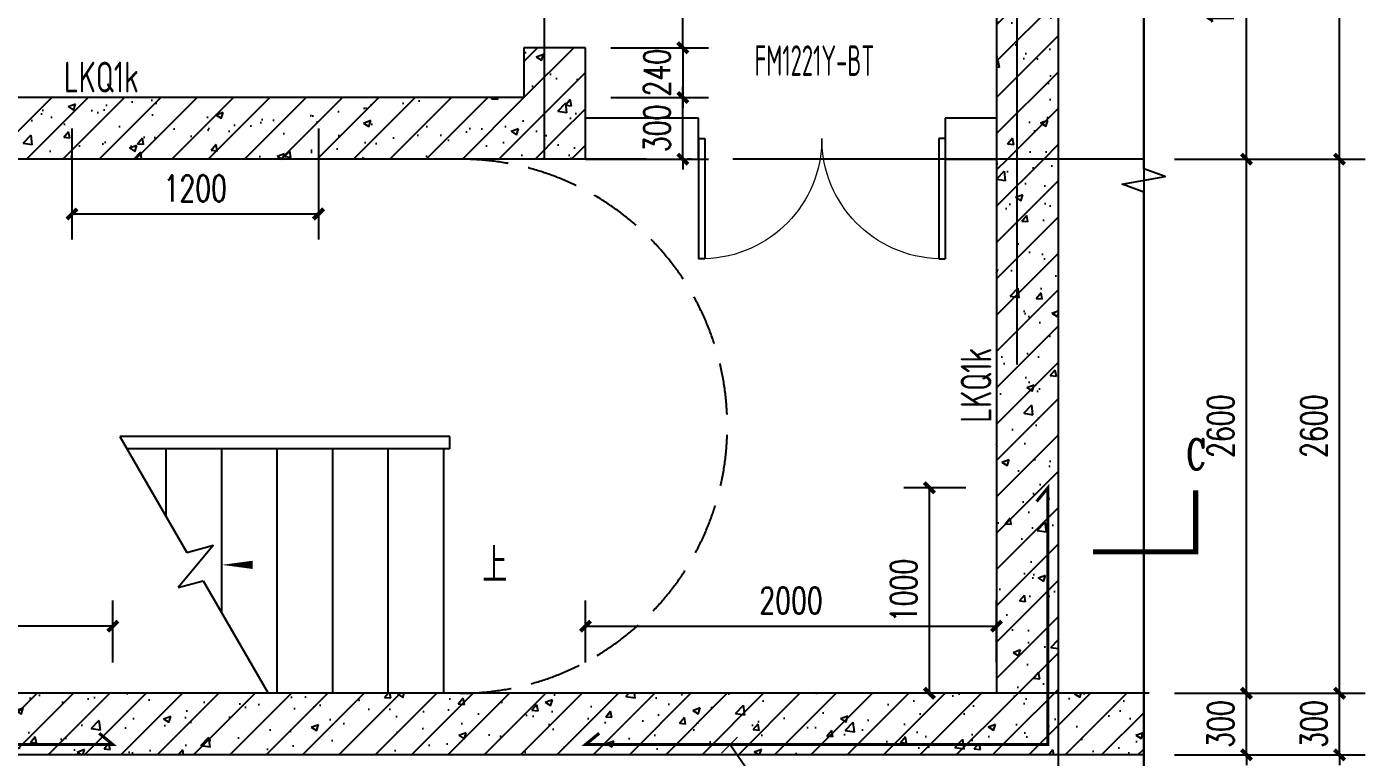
# Model space of a CAD drawing. Extents: x 37906 to 290206, y -18154 to 41246.
# Drawn here: x 255378 to 261891, y 16508 to 20064 of the extents above; entities that cross this region are included whole.
import ezdxf

# ---------------------------------------------------------------- set-up
doc = ezdxf.new("R2010")
doc.units = 0
doc.header["$LTSCALE"] = 1000
doc.header["$MEASUREMENT"] = 0
doc.linetypes.add('DASH', pattern=[0.35, 0.25, -0.1])
doc.linetypes.add('DOTE', pattern=[2.42, 2, -0.2, 0.02, -0.2])
for name, color, linetype in [('A-DIM_SYMB', 3, 'Continuous'), ('A-PUB_TEXT', 7, 'Continuous'), ('A-STAIR', 3, 'Continuous'), ('A-WALL', 2, 'Continuous'), ('DIM_SYMB', 3, 'Continuous'), ('DOOR_FIRE', 4, 'Continuous'), ('DOOR_FIRE_TEXT', 7, 'Continuous'), ('DOTE', 1, 'DOTE'), ('PUB_DIM', 3, 'Continuous'), ('PUB_HATCH', 8, 'Continuous'), ('PUB_TEXT', 7, 'Continuous'), ('REIN', 1, 'Continuous'), ('RF-QT', 30, 'Continuous'), ('STAIR', 2, 'Continuous')]:
    doc.layers.add(name, color=color, linetype=linetype)
doc.styles.add('_TCH_DIM', font='SIMPLEX', dxfattribs={"bigfont": 'GBCBIG'})
doc.styles.add('_TCH_DIM_T3', font='SIMPLEX', dxfattribs={"width": 0.705882, "bigfont": 'GBCBIG'})
doc.styles.add('_TCH_LABEL', font='COMPLEX', dxfattribs={"bigfont": 'GBCBIG'})
doc.styles.add('_TCH_WINDOW', font='tssdeng.shx', dxfattribs={"width": 0.8, "height": 3.5, "bigfont": 'tssdchn.shx'})
doc.styles.get("Standard").update_dxf_attribs({"font": 'tssdeng2.shx', "width": 0.7, "bigfont": 'hztxt.shx'})
doc.dimstyles.new('_TCH_ARCH&&50', dxfattribs={"dimtxt": 127.5, "dimasz": 50, "dimexe": 125, "dimexo": 150, "dimgap": 61.25, "dimtad": 1, "dimdec": 0, "dimrnd": 5, "dimzin": 0, "dimdsep": 46, "dimtxsty": '_TCH_DIM_T3', "dimblk": 'ARCHTICK', "dimcen": 0.09, "dimclrt": 7, "dimazin": 2, "dimtfac": 1, "dimtdec": 0, "dimtix": 1, "dimtmove": 2, "dimatfit": 3, "dimfxl": 1, "dimtolj": 1, "dimtzin": 0, "dimarcsym": 0})
pattern_1 = [(45, (-1578335.02, -23544.15), (-88.388348, 88.388348), []), (50, (-1578335.02, -23544.15), (358.63009, -31.376067), [37.5, -412.5]), (355, (-1578335.02, -23544.15), (-69.37567, 376.09607), [30, -330]), (100.4514, (-1578305.13, -23546.77), (289.25469, 344.71977), [31.870095, -350.571056]), (46.1842, (-1578335, -23444.15), (533.62052, -82.75951), [56.25, -618.75]), (96.6356, (-1578290.55, -23451.05), (467.33135, 487.05894), [47.80514, -525.8565]), (351.1842, (-1578335, -23444.15), (467.33097, 487.0593), [45, -495]), (21, (-1578285.02, -23469.15), (298.453526, -201.309445), [37.5, -412.5]), (326, (-1578285.02, -23469.15), (121.657666, 362.57502), [30, -330]), (71.4514, (-1578260.15, -23485.93), (420.111314, 161.26525), [31.870095, -350.571056]), (37.5, (-1578335.02, -23544.15), (6.079928, 166.446927), [0, -326, 0, -335, 0, -331.25]), (7.5, (-1578335.02, -23544.15), (131.534769, 197.205856), [0, -191, 0, -318.5, 0, -126.25]), (327.5, (-1578446.52, -23544.15), (266.911218, -11.277436), [0, -125, 0, -390, 0, -517.5]), (317.5, (-1578496.52, -23544.15), (291.593085, 50.05249), [0, -162.5, 0, -259, 0, -367.5])]

# ---------------------------------------------------------------- blocks, each defined once
blk = doc.blocks.new('_ArchTick')
at = {"color": 0, "linetype": 'ByBlock', "const_width": 0.4}
blk.add_lwpolyline([(-0.5, -0.5), (0.5, 0.5)], dxfattribs=at)
blk = doc.blocks.new('*D179')
at = {"layer": 'Defpoints', "color": 0}
for p in [(255597.8, 19719.5), (256797.8, 19719.5), (256797.8, 19152.6)]:
    blk.add_point(p, dxfattribs=at)
at = {"layer": 'PUB_DIM', "color": 0, "lineweight": -2}
for p, q in [((255597.8, 19569.5), (255597.8, 19027.6)), ((256797.8, 19569.5), (256797.8, 19027.6)), ((255597.8, 19152.6), (256797.8, 19152.6))]:
    blk.add_line(p, q, dxfattribs=at)
at = {"layer": 'PUB_DIM', "color": 0, "lineweight": -2, "xscale": 50, "yscale": 50, "zscale": 50, "rotation": 180}
blk.add_blockref('_ArchTick', (255597.8, 19152.6), dxfattribs=at)
at = {"layer": 'PUB_DIM', "color": 0, "lineweight": -2, "xscale": 50, "yscale": 50, "zscale": 50}
blk.add_blockref('_ArchTick', (256797.8, 19152.6), dxfattribs=at)
at = {"layer": 'PUB_DIM', "color": 7, "insert": (256197.8, 19277.6), "char_height": 127.5, "attachment_point": 5, "style": '_TCH_DIM_T3'}
blk.add_mtext('\\A1;1200', dxfattribs=at)
blk = doc.blocks.new('*D682')
at = {"layer": 'Defpoints', "color": 0}
for p in [(260813, 16819.5), (261313, 16819.5), (260813, 16519.5)]:
    blk.add_point(p, dxfattribs=at)
at = {"layer": 'PUB_DIM', "color": 0, "lineweight": -2}
for p, q in [((261313, 16819.5), (261313, 16869.5)), ((260963, 16819.5), (261438, 16819.5)), ((261313, 16519.5), (261313, 16819.5)), ((260963, 16519.5), (261438, 16519.5)), ((261313, 16519.5), (261313, 16469.5))]:
    blk.add_line(p, q, dxfattribs=at)
at = {"layer": 'PUB_DIM', "color": 0, "lineweight": -2, "xscale": 50, "yscale": 50, "zscale": 50}
for p, rotation in [((261313, 16819.5), 270), ((261313, 16519.5), 90)]:
    blk.add_blockref('_ArchTick', p, dxfattribs=dict(at, rotation=rotation))
at = {"layer": 'PUB_DIM', "color": 7, "insert": (261188, 16669.5), "char_height": 127.5, "attachment_point": 5, "rotation": 90, "style": '_TCH_DIM_T3'}
blk.add_mtext('\\A1;300', dxfattribs=at)
blk = doc.blocks.new('*D683')
at = {"layer": 'Defpoints', "color": 0}
for p in [(260813, 19419.5), (261313, 19419.5), (260813, 16819.5)]:
    blk.add_point(p, dxfattribs=at)
at = {"layer": 'PUB_DIM', "color": 0, "lineweight": -2}
for p, q in [((260963, 19419.5), (261438, 19419.5)), ((261313, 16819.5), (261313, 19419.5)), ((260963, 16819.5), (261438, 16819.5))]:
    blk.add_line(p, q, dxfattribs=at)
at = {"layer": 'PUB_DIM', "color": 0, "lineweight": -2, "xscale": 50, "yscale": 50, "zscale": 50}
for p, rotation in [((261313, 19419.5), 90), ((261313, 16819.5), 270)]:
    blk.add_blockref('_ArchTick', p, dxfattribs=dict(at, rotation=rotation))
at = {"layer": 'PUB_DIM', "color": 7, "insert": (261188, 18119.5), "char_height": 127.5, "attachment_point": 5, "rotation": 90, "style": '_TCH_DIM_T3'}
blk.add_mtext('\\A1;2600', dxfattribs=at)
blk = doc.blocks.new('*D684')
at = {"layer": 'Defpoints', "color": 0}
for p in [(260813, 21019.5), (261313, 21019.5), (260813, 19419.5)]:
    blk.add_point(p, dxfattribs=at)
at = {"layer": 'PUB_DIM', "color": 0, "lineweight": -2}
for p, q in [((260963, 21019.5), (261438, 21019.5)), ((261313, 19419.5), (261313, 21019.5)), ((260963, 19419.5), (261438, 19419.5))]:
    blk.add_line(p, q, dxfattribs=at)
at = {"layer": 'PUB_DIM', "color": 0, "lineweight": -2, "xscale": 50, "yscale": 50, "zscale": 50}
for p, rotation in [((261313, 21019.5), 90), ((261313, 19419.5), 270)]:
    blk.add_blockref('_ArchTick', p, dxfattribs=dict(at, rotation=rotation))
at = {"layer": 'PUB_DIM', "color": 7, "insert": (261188, 20219.5), "char_height": 127.5, "attachment_point": 5, "rotation": 90, "style": '_TCH_DIM_T3'}
blk.add_mtext('\\A1;1600', dxfattribs=at)
blk = doc.blocks.new('*D689')
at = {"layer": 'Defpoints', "color": 0}
for p in [(260813, 16819.5), (261766, 16819.5), (260813, 16519.5)]:
    blk.add_point(p, dxfattribs=at)
at = {"layer": 'PUB_DIM', "color": 0, "lineweight": -2}
for p, q in [((261766, 16819.5), (261766, 16869.5)), ((260963, 16819.5), (261891, 16819.5)), ((261766, 16519.5), (261766, 16819.5)), ((260963, 16519.5), (261891, 16519.5)), ((261766, 16519.5), (261766, 16469.5))]:
    blk.add_line(p, q, dxfattribs=at)
at = {"layer": 'PUB_DIM', "color": 0, "lineweight": -2, "xscale": 50, "yscale": 50, "zscale": 50}
for p, rotation in [((261766, 16819.5), 270), ((261766, 16519.5), 90)]:
    blk.add_blockref('_ArchTick', p, dxfattribs=dict(at, rotation=rotation))
at = {"layer": 'PUB_DIM', "color": 7, "insert": (261641, 16669.5), "char_height": 127.5, "attachment_point": 5, "rotation": 90, "style": '_TCH_DIM_T3'}
blk.add_mtext('\\A1;300', dxfattribs=at)
blk = doc.blocks.new('*D690')
at = {"layer": 'Defpoints', "color": 0}
for p in [(260813, 19419.5), (261766, 19419.5), (260813, 16819.5)]:
    blk.add_point(p, dxfattribs=at)
at = {"layer": 'PUB_DIM', "color": 0, "lineweight": -2}
for p, q in [((260963, 19419.5), (261891, 19419.5)), ((261766, 16819.5), (261766, 19419.5)), ((260963, 16819.5), (261891, 16819.5))]:
    blk.add_line(p, q, dxfattribs=at)
at = {"layer": 'PUB_DIM', "color": 0, "lineweight": -2, "xscale": 50, "yscale": 50, "zscale": 50}
for p, rotation in [((261766, 19419.5), 90), ((261766, 16819.5), 270)]:
    blk.add_blockref('_ArchTick', p, dxfattribs=dict(at, rotation=rotation))
at = {"layer": 'PUB_DIM', "color": 7, "insert": (261641, 18119.5), "char_height": 127.5, "attachment_point": 5, "rotation": 90, "style": '_TCH_DIM_T3'}
blk.add_mtext('\\A1;2600', dxfattribs=at)
blk = doc.blocks.new('*D691')
at = {"layer": 'Defpoints', "color": 0}
for p in [(260813, 21319.5), (261766, 21319.5), (260813, 19419.5)]:
    blk.add_point(p, dxfattribs=at)
at = {"layer": 'PUB_DIM', "color": 0, "lineweight": -2}
for p, q in [((260963, 21319.5), (261891, 21319.5)), ((261766, 19419.5), (261766, 21319.5)), ((260963, 19419.5), (261891, 19419.5))]:
    blk.add_line(p, q, dxfattribs=at)
at = {"layer": 'PUB_DIM', "color": 0, "lineweight": -2, "xscale": 50, "yscale": 50, "zscale": 50}
for p, rotation in [((261766, 21319.5), 90), ((261766, 19419.5), 270)]:
    blk.add_blockref('_ArchTick', p, dxfattribs=dict(at, rotation=rotation))
at = {"layer": 'PUB_DIM', "color": 7, "insert": (261641, 20369.5), "char_height": 127.5, "attachment_point": 5, "rotation": 90, "style": '_TCH_DIM_T3'}
blk.add_mtext('\\A1;1900', dxfattribs=at)
blk = doc.blocks.new('$DorLib2D$00000002')
for p, q in [((-0.5, 0), (-0.5, 0.4875)), ((-0.475, 0.4875), (-0.5, 0.4875)), ((-0.475, 0), (-0.475, 0.4875)), ((0.475, 0), (0.475, 0.4875)), ((0.475, 0.4875), (0.5, 0.4875)), ((0.5, 0), (0.5, 0.4875)), ((-0.5, 0), (-0.475, 0)), ((0.5, 0), (0.475, 0))]:
    blk.add_line(p, q)
at = {"lineweight": 13}
for centre, start, end in [((-0.4875, 0), 0, 88.5307), ((0.4875, 0), 91.4693, 180)]:
    blk.add_arc(centre, 0.4875, start, end, dxfattribs=at)
blk = doc.blocks.new('*D1082')
at = {"layer": 'Defpoints', "color": 0}
for p in [(258070.2, 21261.8), (258570.2, 21261.8), (258070.2, 19961.8)]:
    blk.add_point(p, dxfattribs=at)
at = {"layer": 'PUB_DIM', "color": 0, "lineweight": -2}
for p, q in [((258220.2, 21261.8), (258695.2, 21261.8)), ((258570.2, 19961.8), (258570.2, 21261.8)), ((258220.2, 19961.8), (258695.2, 19961.8))]:
    blk.add_line(p, q, dxfattribs=at)
at = {"layer": 'PUB_DIM', "color": 0, "lineweight": -2, "xscale": 50, "yscale": 50, "zscale": 50}
for p, rotation in [((258570.2, 21261.8), 90), ((258570.2, 19961.8), 270)]:
    blk.add_blockref('_ArchTick', p, dxfattribs=dict(at, rotation=rotation))
at = {"layer": 'PUB_DIM', "color": 7, "insert": (258445.2, 20611.8), "char_height": 127.5, "attachment_point": 5, "rotation": 90, "style": '_TCH_DIM_T3'}
blk.add_mtext('\\A1;1300', dxfattribs=at)
blk = doc.blocks.new('*D1085')
at = {"layer": 'Defpoints', "color": 0}
for p in [(258070.2, 19961.8), (258070.2, 19719.5), (258570.2, 19719.5)]:
    blk.add_point(p, dxfattribs=at)
at = {"layer": 'PUB_DIM', "color": 0, "lineweight": -2}
for p, q in [((258570.2, 19961.8), (258570.2, 20011.8)), ((258220.2, 19961.8), (258695.2, 19961.8)), ((258570.2, 19961.8), (258570.2, 19719.5)), ((258220.2, 19719.5), (258695.2, 19719.5)), ((258570.2, 19719.5), (258570.2, 19669.5))]:
    blk.add_line(p, q, dxfattribs=at)
at = {"layer": 'PUB_DIM', "color": 0, "lineweight": -2, "xscale": 50, "yscale": 50, "zscale": 50}
for p, rotation in [((258570.2, 19961.8), 270), ((258570.2, 19719.5), 90)]:
    blk.add_blockref('_ArchTick', p, dxfattribs=dict(at, rotation=rotation))
at = {"layer": 'PUB_DIM', "color": 7, "insert": (258445.2, 19840.6), "char_height": 127.5, "attachment_point": 5, "rotation": 90, "style": '_TCH_DIM_T3'}
blk.add_mtext('\\A1;240', dxfattribs=at)
blk = doc.blocks.new('*D1086')
at = {"layer": 'Defpoints', "color": 0}
for p in [(258070.2, 19719.5), (258570.2, 19719.5), (258070.2, 19419.5)]:
    blk.add_point(p, dxfattribs=at)
at = {"layer": 'PUB_DIM', "color": 0, "lineweight": -2}
for p, q in [((258570.2, 19719.5), (258570.2, 19769.5)), ((258220.2, 19719.5), (258695.2, 19719.5)), ((258570.2, 19419.5), (258570.2, 19719.5)), ((258220.2, 19419.5), (258695.2, 19419.5)), ((258570.2, 19419.5), (258570.2, 19369.5))]:
    blk.add_line(p, q, dxfattribs=at)
at = {"layer": 'PUB_DIM', "color": 0, "lineweight": -2, "xscale": 50, "yscale": 50, "zscale": 50}
for p, rotation in [((258570.2, 19719.5), 270), ((258570.2, 19419.5), 90)]:
    blk.add_blockref('_ArchTick', p, dxfattribs=dict(at, rotation=rotation))
at = {"layer": 'PUB_DIM', "color": 7, "insert": (258445.2, 19569.5), "char_height": 127.5, "attachment_point": 5, "rotation": 90, "style": '_TCH_DIM_T3'}
blk.add_mtext('\\A1;300', dxfattribs=at)
blk = doc.blocks.new('*D1298')
at = {"layer": 'Defpoints', "color": 0}
for p in [(253646.9, 17146), (253646.9, 16819.5), (255796.9, 16819.5)]:
    blk.add_point(p, dxfattribs=at)
at = {"layer": 'PUB_DIM', "color": 0, "lineweight": -2}
for p, q in [((253646.9, 16969.5), (253646.9, 17271)), ((255796.9, 16969.5), (255796.9, 17271)), ((255796.9, 17146), (253646.9, 17146))]:
    blk.add_line(p, q, dxfattribs=at)
at = {"layer": 'PUB_DIM', "color": 0, "lineweight": -2, "xscale": 50, "yscale": 50, "zscale": 50, "rotation": 180}
blk.add_blockref('_ArchTick', (253646.9, 17146), dxfattribs=at)
at = {"layer": 'PUB_DIM', "color": 0, "lineweight": -2, "xscale": 50, "yscale": 50, "zscale": 50}
blk.add_blockref('_ArchTick', (255796.9, 17146), dxfattribs=at)
at = {"layer": 'PUB_DIM', "color": 7, "insert": (254721.9, 17271), "char_height": 127.5, "attachment_point": 5, "style": '_TCH_DIM_T3'}
blk.add_mtext('\\A1;2150', dxfattribs=at)
blk = doc.blocks.new('*D1299')
at = {"layer": 'Defpoints', "color": 0}
for p in [(259770.4, 17819.5), (260096.9, 17819.5), (260096.9, 16819.5)]:
    blk.add_point(p, dxfattribs=at)
at = {"layer": 'PUB_DIM', "color": 0, "lineweight": -2}
for p, q in [((259946.9, 17819.5), (259645.4, 17819.5)), ((259770.4, 16819.5), (259770.4, 17819.5)), ((259946.9, 16819.5), (259645.4, 16819.5))]:
    blk.add_line(p, q, dxfattribs=at)
at = {"layer": 'PUB_DIM', "color": 0, "lineweight": -2, "xscale": 50, "yscale": 50, "zscale": 50}
for p, rotation in [((259770.4, 17819.5), 90), ((259770.4, 16819.5), 270)]:
    blk.add_blockref('_ArchTick', p, dxfattribs=dict(at, rotation=rotation))
at = {"layer": 'PUB_DIM', "color": 7, "insert": (259645.4, 17319.5), "char_height": 127.5, "attachment_point": 5, "rotation": 90, "style": '_TCH_DIM_T3'}
blk.add_mtext('\\A1;1000', dxfattribs=at)
blk = doc.blocks.new('*D1300')
at = {"layer": 'Defpoints', "color": 0}
for p in [(260096.9, 17146), (258096.9, 16819.5), (260096.9, 16819.5)]:
    blk.add_point(p, dxfattribs=at)
at = {"layer": 'PUB_DIM', "color": 0, "lineweight": -2}
for p, q in [((258096.9, 16969.5), (258096.9, 17271)), ((260096.9, 16969.5), (260096.9, 17271)), ((258096.9, 17146), (260096.9, 17146))]:
    blk.add_line(p, q, dxfattribs=at)
at = {"layer": 'PUB_DIM', "color": 0, "lineweight": -2, "xscale": 50, "yscale": 50, "zscale": 50, "rotation": 180}
blk.add_blockref('_ArchTick', (258096.9, 17146), dxfattribs=at)
at = {"layer": 'PUB_DIM', "color": 0, "lineweight": -2, "xscale": 50, "yscale": 50, "zscale": 50}
blk.add_blockref('_ArchTick', (260096.9, 17146), dxfattribs=at)
at = {"layer": 'PUB_DIM', "color": 7, "insert": (259096.9, 17271), "char_height": 127.5, "attachment_point": 5, "style": '_TCH_DIM_T3'}
blk.add_mtext('\\A1;2000', dxfattribs=at)

msp = doc.modelspace()

# ---------------------------------------------------------------- hatches: boundary and pattern name
at = {"layer": 'PUB_HATCH'}
h = msp.add_hatch(dxfattribs=at)
h.set_pattern_fill('钢筋混凝土', color=256, scale=50, style=0)
h.set_pattern_definition(pattern_1)
h.paths.add_polyline_path([(260396.9, 21019.5), (260096.9, 21019.5), (260096.9, 19419.5), (260396.9, 19419.5)])
h = msp.add_hatch(dxfattribs=at)
h.set_pattern_fill('钢筋混凝土', color=256, scale=50, style=0)
h.set_pattern_definition(pattern_1)
h.paths.add_polyline_path([(258097.1, 19419.5), (258097.1, 19961.8), (257797.1, 19961.8), (257797.1, 19719.5)])
h = msp.add_hatch(dxfattribs=at)
h.set_pattern_fill('钢筋混凝土', color=256, scale=50, style=0)
h.set_pattern_definition(pattern_1)
h.paths.add_polyline_path([(258097.1, 19419.5), (257797.1, 19719.5), (253796.9, 19719.5), (253676.9, 19539.5), (253796.9, 19419.5)])
h = msp.add_hatch(dxfattribs=at)
h.set_pattern_fill('钢筋混凝土', color=256, scale=50, style=0)
h.set_pattern_definition(pattern_1)
h.paths.add_polyline_path([(260230.3, 16719.5), (260396.9, 16819.5), (260396.9, 19419.5), (260096.9, 19419.5), (260096.9, 16819.5)])
h = msp.add_hatch(dxfattribs=at)
h.set_pattern_fill('钢筋混凝土', color=256, scale=50, style=0)
h.set_pattern_definition(pattern_1)
h.paths.add_polyline_path([(253646.9, 16819.5), (253646.9, 16519.5), (260196.9, 16519.5), (260230.3, 16719.5), (260096.9, 16819.5)])
h = msp.add_hatch(dxfattribs=at)
h.set_pattern_fill('钢筋混凝土', color=256, scale=50, style=0)
h.set_pattern_definition(pattern_1)
h.paths.add_polyline_path([(260230.3, 16719.5), (260196.9, 16519.5), (260813, 16519.5), (260813, 16819.5), (260396.9, 16819.5)])

# ---------------------------------------------------------------- linework, layer by layer
for p, q in [((260839.9, 16819.5), (250855.6, 16819.5)), ((258800.4, 16569.5), (259007.4, 16269.2))]:
    msp.add_line(p, q)
msp.add_lwpolyline([(250855.6, 22700.9), (260813, 22700.9), (260813, 15930.5), (250855.6, 15930.5)], close=True)
at = {"const_width": 5}
msp.add_lwpolyline([(258758, 16527.1), (258836.8, 16605.9)], dxfattribs=at)
at = {"layer": 'A-DIM_SYMB'}
msp.add_lwpolyline([(257541.9, 17444.5, 0, 0, 0), (256326.9, 17444.5, 0, 40, 0), (256476.9, 17444.5, 0, 0, 0)], format="xyseb", dxfattribs=at)
at = {"layer": 'A-STAIR'}
for p, q in [((257406.9, 18069.5), (255831.1, 18069.5)), ((255831.1, 18069.5), (256157, 17505)), ((257436.9, 18069.5), (255831.1, 18069.5)), ((257436.9, 18009.5), (257436.9, 18069.5)), ((257436.9, 18009.5), (255865.7, 18009.5)), ((256056.9, 17678.3), (256056.9, 18009.5)), ((256326.9, 17210.6), (256326.9, 18009.5)), ((256596.9, 16819.5), (256596.9, 18009.5)), ((256866.9, 16819.5), (256866.9, 18009.5)), ((257136.9, 16819.5), (257136.9, 18009.5)), ((257406.9, 16819.5), (257406.9, 18009.5)), ((256287.4, 17539.9), (256114.5, 17333.9)), ((256157, 17505), (256287.4, 17539.9)), ((256114.5, 17333.9), (256236.9, 17366.7)), ((256236.9, 17366.7), (256552.8, 16819.5)), ((257406.9, 16819.5), (256552.8, 16819.5))]:
    msp.add_line(p, q, dxfattribs=at)
at = {"layer": 'A-WALL'}
for p, q in [((258096.9, 19629.4), (258097.1, 19629.4)), ((258646.9, 19619.5), (258096.9, 19619.5)), ((258646.9, 19419.5), (258646.9, 19619.5)), ((260096.9, 19619.5), (259846.9, 19619.5)), ((259846.9, 19619.5), (259846.9, 19419.5)), ((258096.9, 19429.4), (258097.1, 19429.4)), ((258096.9, 19419.5), (258646.9, 19419.5)), ((259846.9, 19419.5), (260096.9, 19419.5))]:
    msp.add_line(p, q, dxfattribs=at)
at = {"layer": 'DIM_SYMB'}
msp.add_lwpolyline([(260813, 15630.5), (260813, 19259.4), (260708, 19297.7), (260918, 19334.7), (260813, 19371.9), (260813, 23000.9)], dxfattribs=at)
at = {"layer": 'DIM_SYMB', "const_width": 25}
msp.add_lwpolyline([(260565.6, 17507.6), (261065.6, 17507.6), (261065.6, 17807.6)], dxfattribs=at)
at = {"layer": 'DOTE'}
for p, q in [((257897.1, 19419.5), (257897.1, 22700.9)), ((260196.9, 18419.5), (260196.9, 22700.9)), ((260396.9, 22700.9), (260396.9, 15748.2)), ((260813, 19419.5), (252646.9, 19419.5)), ((260813, 16819.5), (250855.6, 16819.5))]:
    msp.add_line(p, q, dxfattribs=at)
at = {"layer": 'REIN', "const_width": 15}
for points in [[(251502, 17753), (251446.9, 17819.5), (251446.9, 16569.5), (255796.9, 16569.5), (255730.5, 16624.5)], [(260291.9, 17753), (260346.9, 17819.5), (260346.9, 16569.5), (258096.9, 16569.5), (258163.4, 16624.5)]]:
    msp.add_lwpolyline(points, dxfattribs=at)
at = {"layer": 'RF-QT'}
for p, q in [((260096.9, 21019.5), (260096.9, 16819.5)), ((260396.9, 21019.5), (260396.9, 16819.5)), ((258097.1, 19961.8), (257797.1, 19961.8)), ((257797.1, 19961.8), (257797.1, 19719.5)), ((258097.1, 19419.5), (258097.1, 19961.8)), ((257797.1, 19719.5), (253796.9, 19719.5)), ((258097.1, 19419.5), (253796.9, 19419.5)), ((260096.9, 16819.5), (251696.9, 16819.5)), ((260813, 16819.5), (260396.9, 16819.5)), ((260813, 16819.5), (260813, 16519.5)), ((260813, 16519.5), (250855.6, 16519.5))]:
    msp.add_line(p, q, dxfattribs=at)
at = {"layer": 'STAIR', "color": 9, "linetype": 'DASH'}
msp.add_arc((257486.9, 18119.5), 1300, 270, 90, dxfattribs=at)
msp.add_arc((257486.9, 18119.5), 1300, 270, 90, dxfattribs=at)

# ---------------------------------------------------------------- block references
at = {"layer": 'DOOR_FIRE'}
ref = msp.add_blockref('$DorLib2D$00000002', (259246.9, 19519.5), dxfattribs=dict(at, xscale=-1200, yscale=1200, zscale=200, rotation=180))
ref.add_attrib('A', 'FM1221Y-BT', (258919, 19825), dxfattribs={"layer": 'DOOR_FIRE_TEXT', "height": 148.75, "style": '_TCH_WINDOW', "width": 0.564706})

# ---------------------------------------------------------------- texts
at = {"width": 0.7}
msp.add_text('LKQ1k', height=150, dxfattribs=at).set_placement((255559, 19744.1))
msp.add_text('LKQ1k', height=150, rotation=90, dxfattribs=at).set_placement((260072.3, 18136.9))
at = {"layer": 'A-PUB_TEXT', "style": '_TCH_DIM'}
msp.add_text('上', height=168.8, dxfattribs=at).set_placement((257594.4, 17357))
at = {"layer": 'PUB_TEXT', "style": '_TCH_LABEL', "width": 0.705882}
msp.add_text('C', height=148.8, dxfattribs=at).set_placement((261020.6, 17908.3))

# ---------------------------------------------------------------- dimensions: what is measured, and where the dimension line sits
at = {"layer": 'PUB_DIM'}
for p1, p2, distance, picture, middle in [((260813, 19419.5), (260813, 21319.5), -953, '*D691', (261641, 20369.5)), ((258070.2, 19961.8), (258070.2, 21261.8), -500, '*D1082', (258445.2, 20611.8)), ((260813, 19419.5), (260813, 21019.5), -500, '*D684', (261188, 20219.5)), ((258070.2, 19961.8), (258070.2, 19719.5), 500, '*D1085', (258445.2, 19840.6)), ((258070.2, 19419.5), (258070.2, 19719.5), -500, '*D1086', (258445.2, 19569.5)), ((255597.8, 19719.5), (256797.8, 19719.5), -566.8, '*D179', (256197.8, 19277.6)), ((260813, 16819.5), (260813, 19419.5), -500, '*D683', (261188, 18119.5)), ((260813, 16819.5), (260813, 19419.5), -953, '*D690', (261641, 18119.5)), ((260813, 16519.5), (260813, 16819.5), -500, '*D682', (261188, 16669.5)), ((260813, 16519.5), (260813, 16819.5), -953, '*D689', (261641, 16669.5))]:
    dim = msp.add_aligned_dim(p1=p1, p2=p2, distance=distance, dimstyle='_TCH_ARCH&&50', dxfattribs=at)
    dim.commit()
    dim.dimension.update_dxf_attribs({"geometry": picture, "text_midpoint": middle})
for base, p1, p2, angle, picture, middle in [((259770.4, 17819.5), (260096.9, 16819.5), (260096.9, 17819.5), 90, '*D1299', (259645.4, 17319.5)), ((253646.9, 17146), (255796.9, 16819.5), (253646.9, 16819.5), 180, '*D1298', (254721.9, 17271))]:
    dim = msp.add_linear_dim(base=base, p1=p1, p2=p2, angle=angle, dimstyle='_TCH_ARCH&&50', dxfattribs=at)
    dim.commit()
    dim.dimension.update_dxf_attribs({"geometry": picture, "text_midpoint": middle})
dim = msp.add_linear_dim(base=(260096.9, 17146), p1=(258096.9, 16819.5), p2=(260096.9, 16819.5), dimstyle='_TCH_ARCH&&50', dxfattribs=at)
dim.commit()
dim.dimension.update_dxf_attribs({"geometry": '*D1300', "text_midpoint": (259096.9, 17271)})

doc.saveas('drawing.dxf')
